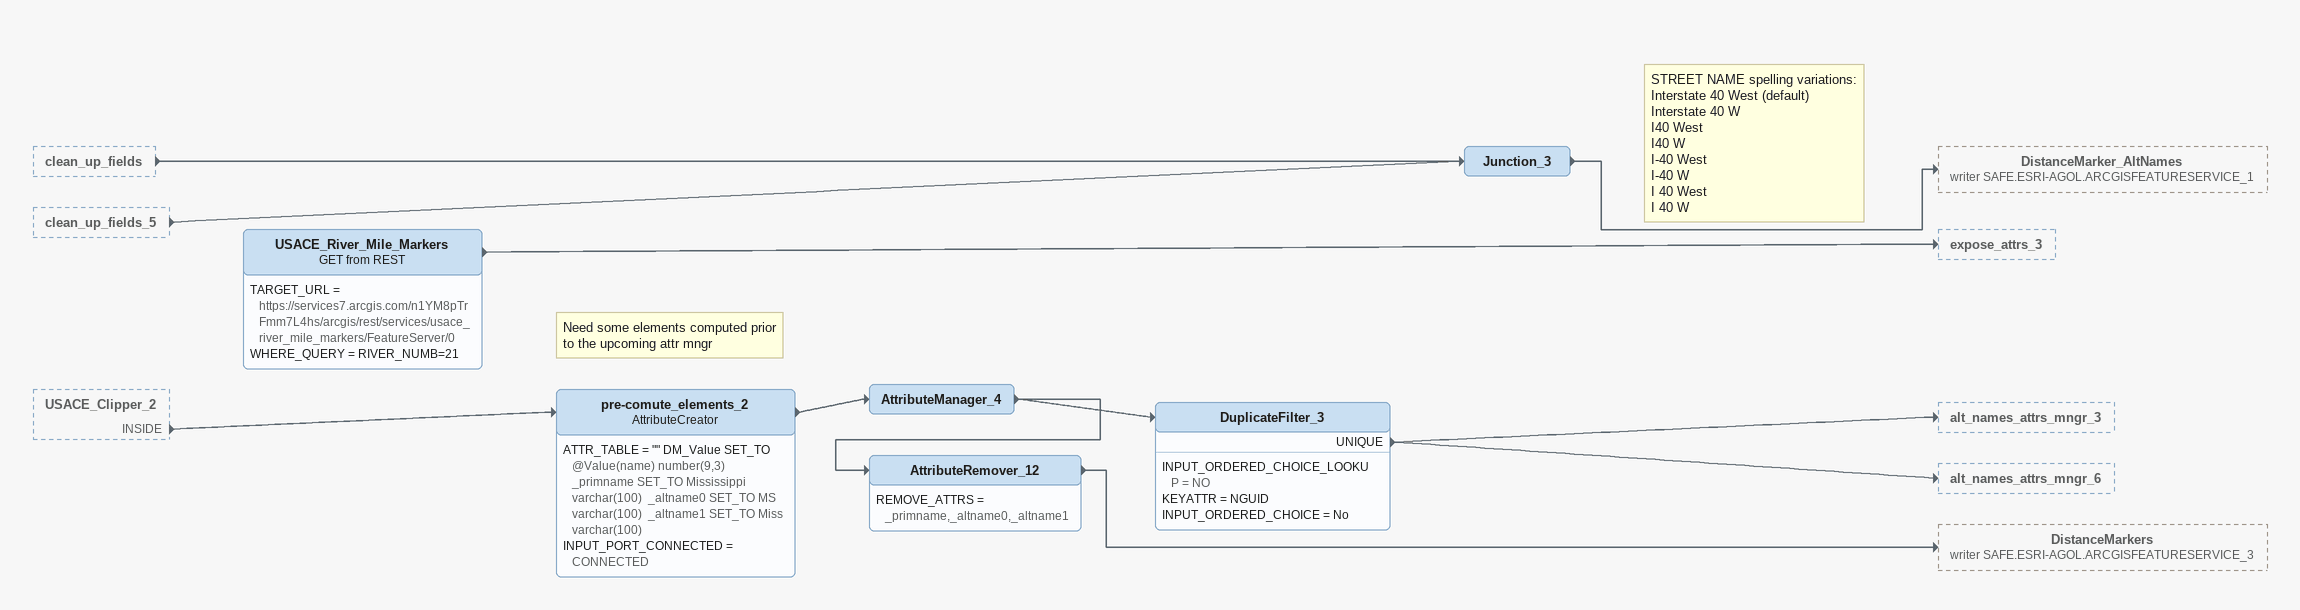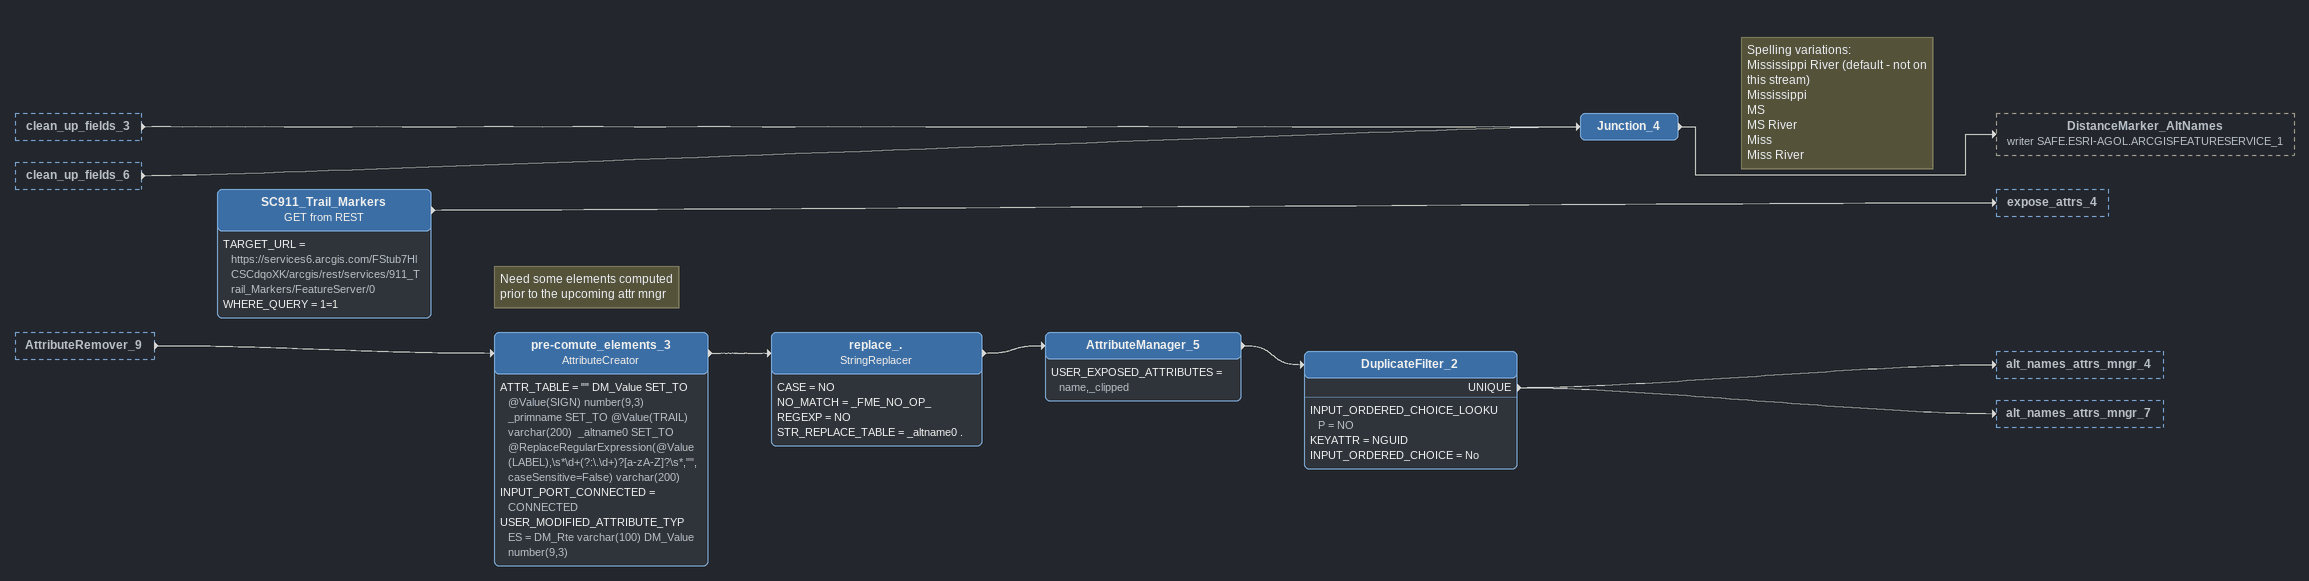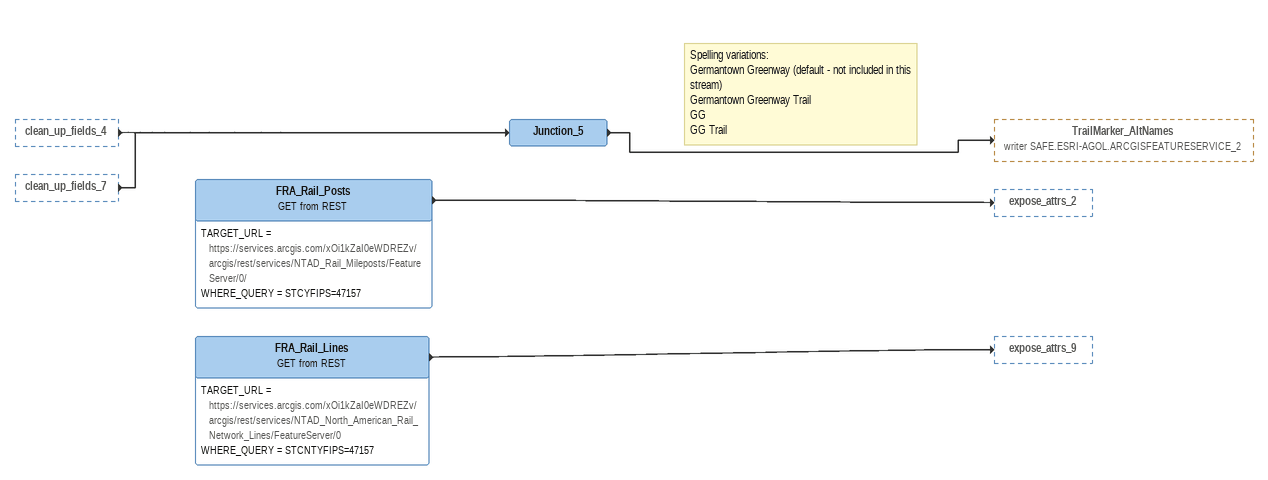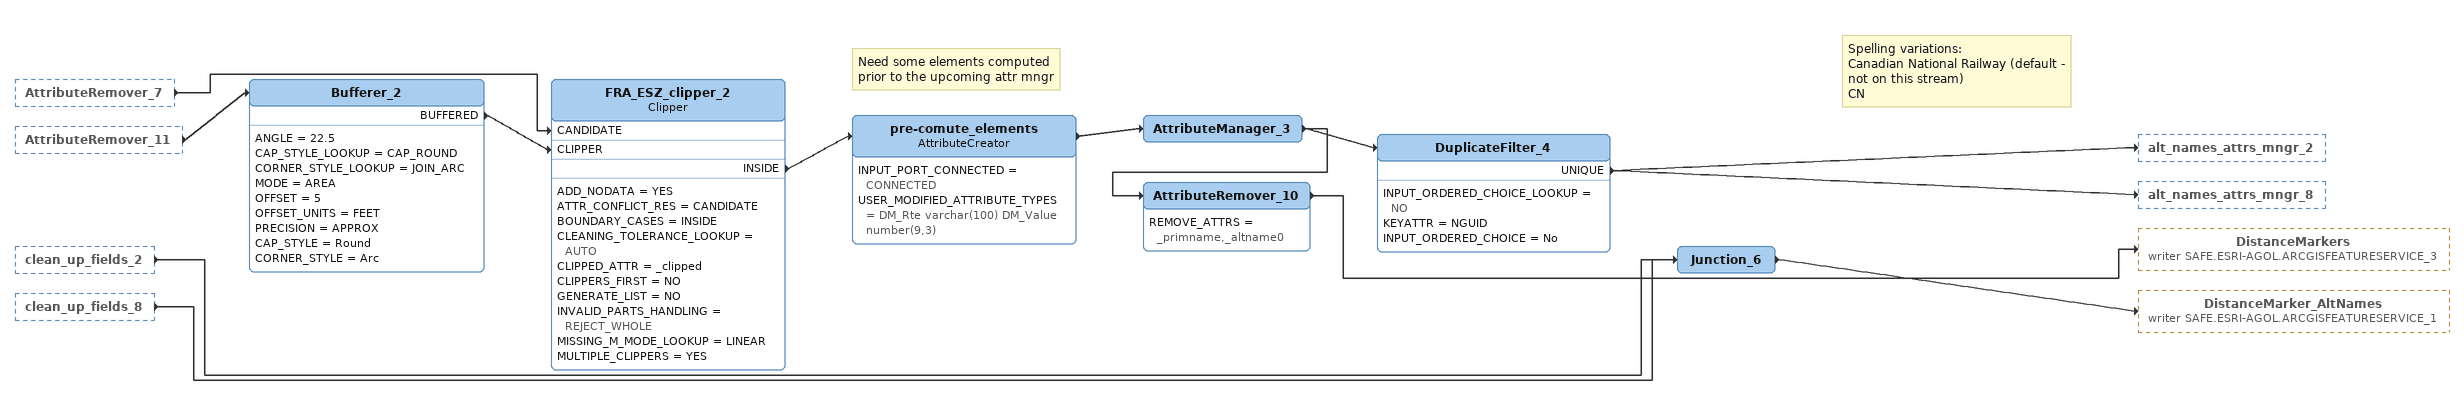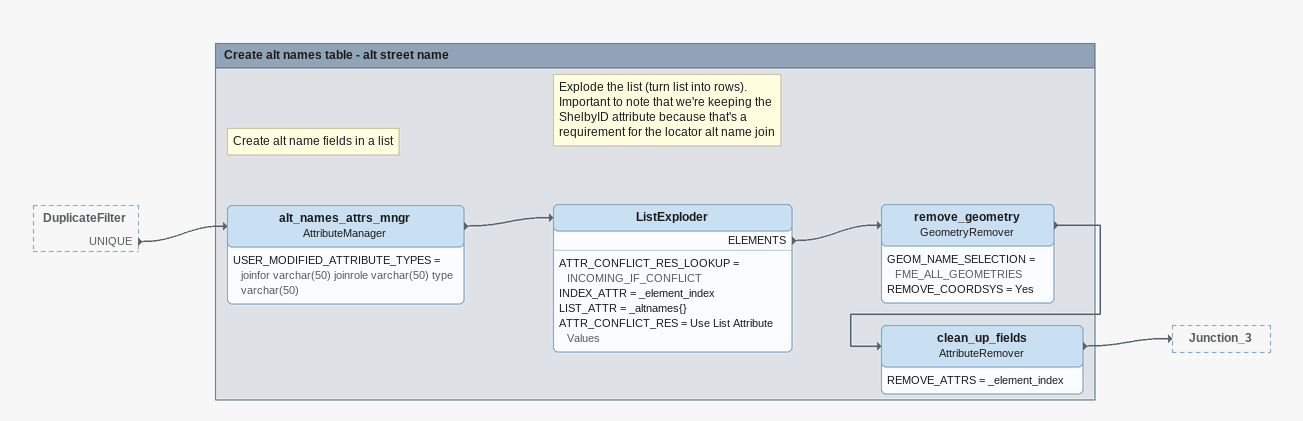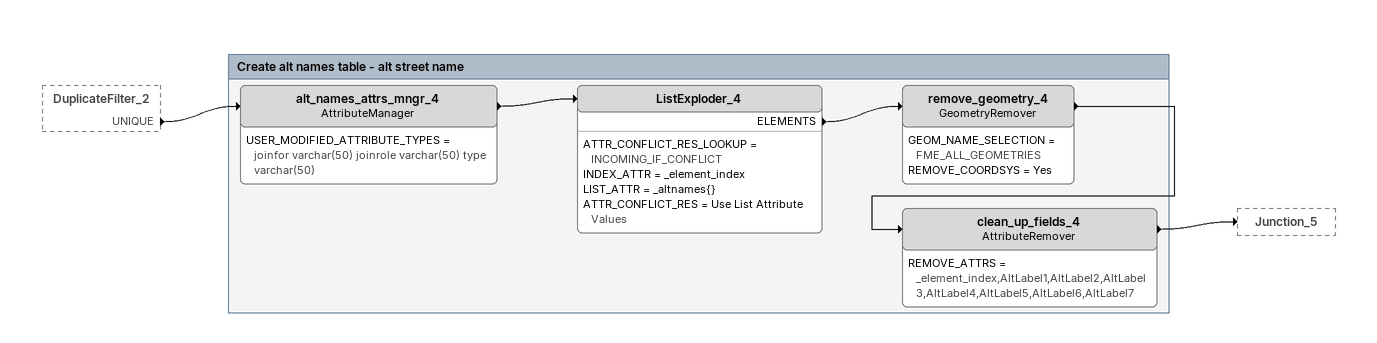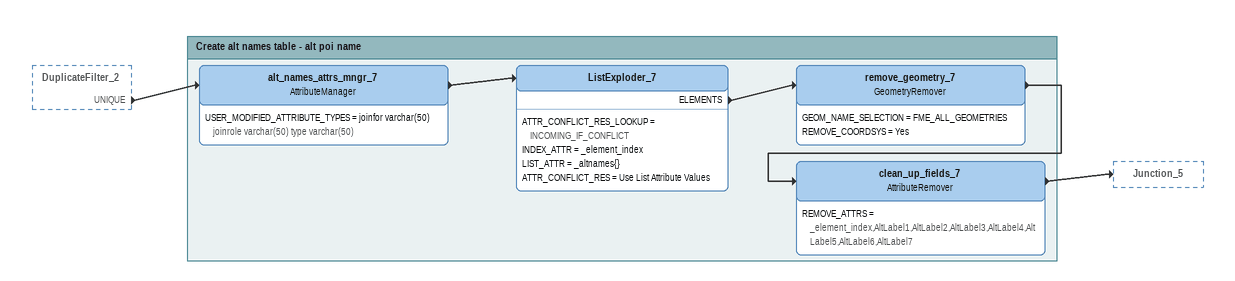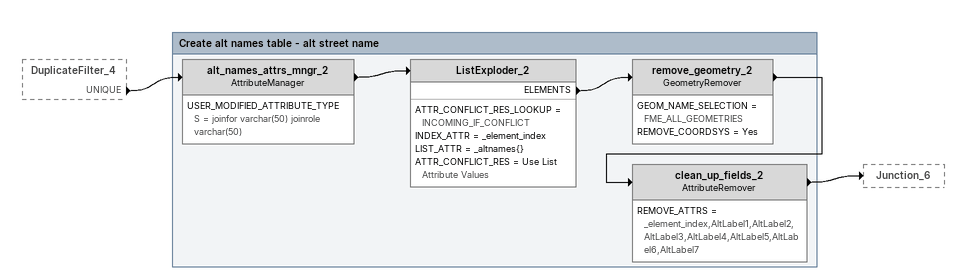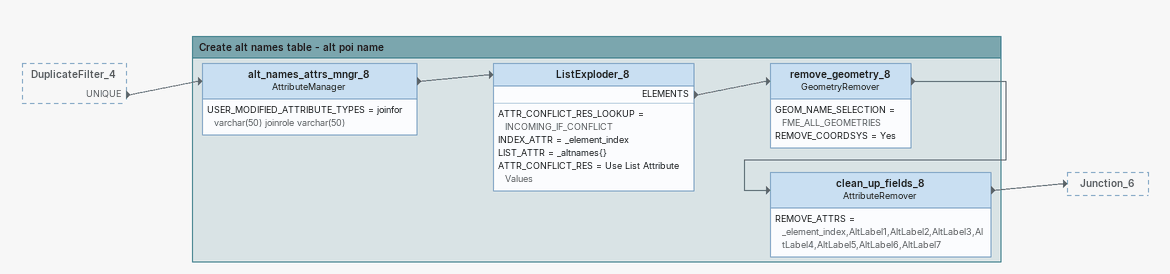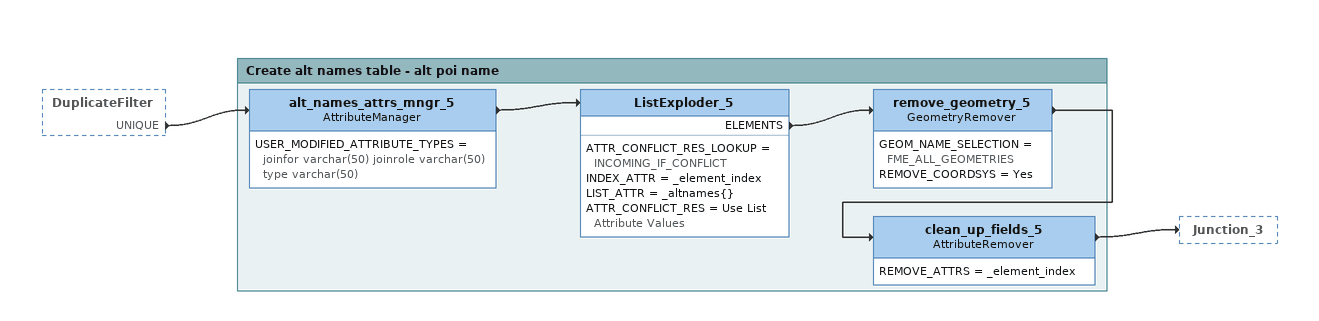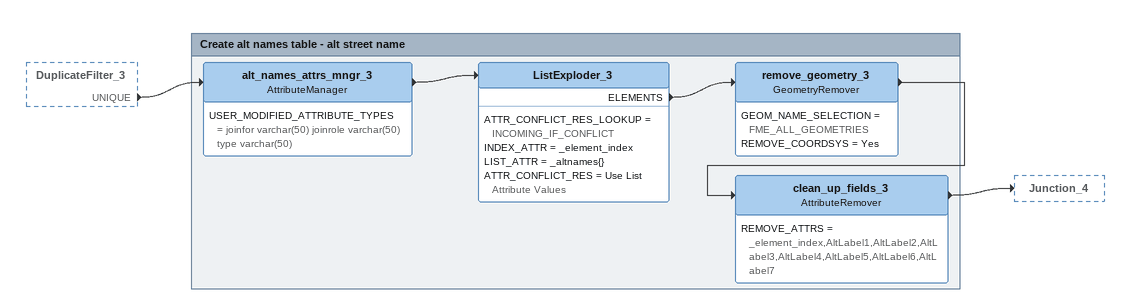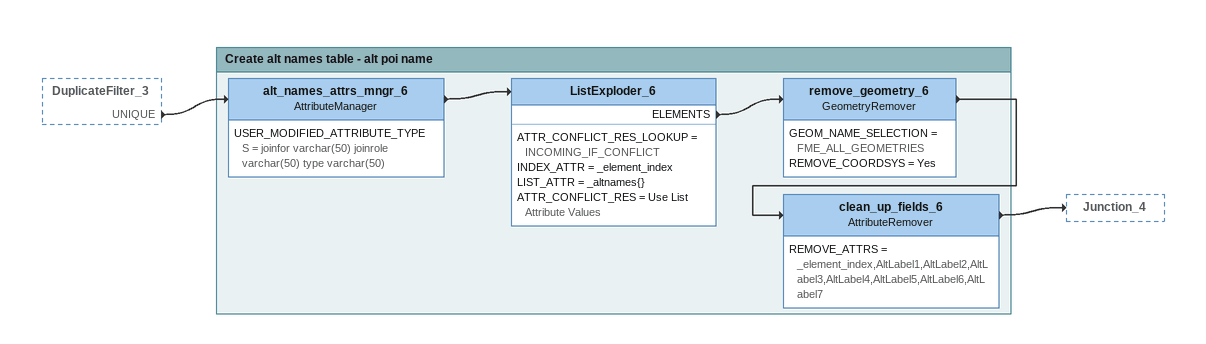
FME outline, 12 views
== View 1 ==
clean_up_fields [outside]
    -> Junction_3
clean_up_fields_5 [outside]
    -> Junction_3
USACE_Clipper_2 [outside]
    INSIDE -> pre-comute_elements_2
Note: STREET NAME spelling variations: / Interstate 40 West (default) / Interstate 40 W / I40 West / I40 W / I-40 West / I-40 W / I 40 West / I 40 W
Junction_3
    -> DistanceMarker_AltNames (writer SAFE.ESRI-AGOL.ARCGISFEATURESERVICE_1)
USACE_River_Mile_Markers: GET from REST
    TARGET_URL = https://services7.arcgis.com/n1YM8pTrFmm7L4hs/arcgis/rest/services/usace_river_mile_markers/FeatureServer/0
    WHERE_QUERY = RIVER_NUMB=21
    -> expose_attrs_3
Note: Need some elements computed prior to the upcoming attr mngr
pre-comute_elements_2: AttributeCreator
    ATTR_TABLE = "" DM_Value SET_TO @Value(name) number(9,3)  _primname SET_TO Mississippi varchar(100)  _altname0 SET_TO MS varchar(100)  _altname1 SET_TO Miss varchar(100)
    INPUT_PORT_CONNECTED = CONNECTED
    -> AttributeManager_4
AttributeManager_4
    -> DuplicateFilter_3
    -> AttributeRemover_12
DuplicateFilter_3
    INPUT_ORDERED_CHOICE_LOOKUP = NO
    KEYATTR = NGUID
    INPUT_ORDERED_CHOICE = No
    UNIQUE -> alt_names_attrs_mngr_3
    UNIQUE -> alt_names_attrs_mngr_6
AttributeRemover_12
    REMOVE_ATTRS = _primname,_altname0,_altname1
    -> DistanceMarkers (writer SAFE.ESRI-AGOL.ARCGISFEATURESERVICE_3)

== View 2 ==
clean_up_fields_3 [outside]
    -> Junction_4
clean_up_fields_6 [outside]
    -> Junction_4
AttributeRemover_9 [outside]
    -> pre-comute_elements_3
Note: Spelling variations: / Mississippi River (default - not on this stream) / Mississippi / MS / MS River / Miss / Miss River
Junction_4
    -> DistanceMarker_AltNames (writer SAFE.ESRI-AGOL.ARCGISFEATURESERVICE_1)
SC911_Trail_Markers: GET from REST
    TARGET_URL = https://services6.arcgis.com/FStub7HlCSCdqoXK/arcgis/rest/services/911_Trail_Markers/FeatureServer/0
    WHERE_QUERY = 1=1
    -> expose_attrs_4
Note: Need some elements computed prior to the upcoming attr mngr
pre-comute_elements_3: AttributeCreator
    ATTR_TABLE = "" DM_Value SET_TO @Value(SIGN) number(9,3)  _primname SET_TO @Value(TRAIL) varchar(200)  _altname0 SET_TO @ReplaceRegularExpression(@Value(LABEL),\s*\d+(?:\.\d+)?[a-zA-Z]?\s*,"",caseSensitive=False) varchar(200)
    INPUT_PORT_CONNECTED = CONNECTED
    USER_MODIFIED_ATTRIBUTE_TYPES = DM_Rte varchar(100) DM_Value number(9,3)
    -> replace_.
replace_.: StringReplacer
    CASE = NO
    NO_MATCH = _FME_NO_OP_
    REGEXP = NO
    STR_REPLACE_TABLE = _altname0 .
    -> AttributeManager_5
AttributeManager_5
    USER_EXPOSED_ATTRIBUTES = name,_clipped
    -> DuplicateFilter_2
DuplicateFilter_2
    INPUT_ORDERED_CHOICE_LOOKUP = NO
    KEYATTR = NGUID
    INPUT_ORDERED_CHOICE = No
    UNIQUE -> alt_names_attrs_mngr_4
    UNIQUE -> alt_names_attrs_mngr_7

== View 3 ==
clean_up_fields_4 [outside]
    -> Junction_5
clean_up_fields_7 [outside]
    -> Junction_5
Note: Spelling variations: / Germantown Greenway (default - not included in this stream) / Germantown Greenway Trail / GG / GG Trail
Junction_5
    -> TrailMarker_AltNames (writer SAFE.ESRI-AGOL.ARCGISFEATURESERVICE_2)
FRA_Rail_Posts: GET from REST
    TARGET_URL = https://services.arcgis.com/xOi1kZaI0eWDREZv/arcgis/rest/services/NTAD_Rail_Mileposts/FeatureServer/0/
    WHERE_QUERY = STCYFIPS=47157
    -> expose_attrs_2
FRA_Rail_Lines: GET from REST
    TARGET_URL = https://services.arcgis.com/xOi1kZaI0eWDREZv/arcgis/rest/services/NTAD_North_American_Rail_Network_Lines/FeatureServer/0
    WHERE_QUERY = STCNTYFIPS=47157
    -> expose_attrs_9

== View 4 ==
AttributeRemover_7 [outside]
    -> FRA_ESZ_clipper_2 [CANDIDATE]
AttributeRemover_11 [outside]
    -> Bufferer_2
clean_up_fields_2 [outside]
    -> Junction_6
clean_up_fields_8 [outside]
    -> Junction_6
Bufferer_2
    ANGLE = 22.5
    CAP_STYLE_LOOKUP = CAP_ROUND
    CORNER_STYLE_LOOKUP = JOIN_ARC
    MODE = AREA
    OFFSET = 5
    OFFSET_UNITS = FEET
    PRECISION = APPROX
    CAP_STYLE = Round
    CORNER_STYLE = Arc
    BUFFERED -> FRA_ESZ_clipper_2 [CLIPPER]
FRA_ESZ_clipper_2: Clipper
    ADD_NODATA = YES
    ATTR_CONFLICT_RES = CANDIDATE
    BOUNDARY_CASES = INSIDE
    CLEANING_TOLERANCE_LOOKUP = AUTO
    CLIPPED_ATTR = _clipped
    CLIPPERS_FIRST = NO
    GENERATE_LIST = NO
    INVALID_PARTS_HANDLING = REJECT_WHOLE
    MISSING_M_MODE_LOOKUP = LINEAR
    MULTIPLE_CLIPPERS = YES
    INSIDE -> pre-comute_elements
Note: Need some elements computed prior to the upcoming attr mngr
pre-comute_elements: AttributeCreator
    INPUT_PORT_CONNECTED = CONNECTED
    USER_MODIFIED_ATTRIBUTE_TYPES = DM_Rte varchar(100) DM_Value number(9,3)
    -> AttributeManager_3
AttributeManager_3
    -> DuplicateFilter_4
    -> AttributeRemover_10
DuplicateFilter_4
    INPUT_ORDERED_CHOICE_LOOKUP = NO
    KEYATTR = NGUID
    INPUT_ORDERED_CHOICE = No
    UNIQUE -> alt_names_attrs_mngr_2
    UNIQUE -> alt_names_attrs_mngr_8
Note: Spelling variations: / Canadian National Railway (default - not on this stream) / CN
Junction_6
    -> DistanceMarker_AltNames (writer SAFE.ESRI-AGOL.ARCGISFEATURESERVICE_1)
AttributeRemover_10
    REMOVE_ATTRS = _primname,_altname0
    -> DistanceMarkers (writer SAFE.ESRI-AGOL.ARCGISFEATURESERVICE_3)

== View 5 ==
DuplicateFilter [outside]
    UNIQUE -> alt_names_attrs_mngr

Bookmark: Create alt names table - alt street name
Note: Create alt name fields in a list
alt_names_attrs_mngr: AttributeManager
    USER_MODIFIED_ATTRIBUTE_TYPES = joinfor varchar(50) joinrole varchar(50) type varchar(50)
    -> ListExploder
Note: Explode the list (turn list into rows). Important to note that we're keeping the ShelbyID attribute because that's a requirement for the locator alt name join
ListExploder
    ATTR_CONFLICT_RES_LOOKUP = INCOMING_IF_CONFLICT
    INDEX_ATTR = _element_index
    LIST_ATTR = _altnames{}
    ATTR_CONFLICT_RES = Use List Attribute Values
    ELEMENTS -> remove_geometry
remove_geometry: GeometryRemover
    GEOM_NAME_SELECTION = FME_ALL_GEOMETRIES
    REMOVE_COORDSYS = Yes
    -> clean_up_fields
clean_up_fields: AttributeRemover
    REMOVE_ATTRS = _element_index
    -> Junction_3

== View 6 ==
DuplicateFilter_2 [outside]
    UNIQUE -> alt_names_attrs_mngr_4

Bookmark: Create alt names table - alt street name
alt_names_attrs_mngr_4: AttributeManager
    USER_MODIFIED_ATTRIBUTE_TYPES = joinfor varchar(50) joinrole varchar(50) type varchar(50)
    -> ListExploder_4
ListExploder_4
    ATTR_CONFLICT_RES_LOOKUP = INCOMING_IF_CONFLICT
    INDEX_ATTR = _element_index
    LIST_ATTR = _altnames{}
    ATTR_CONFLICT_RES = Use List Attribute Values
    ELEMENTS -> remove_geometry_4
remove_geometry_4: GeometryRemover
    GEOM_NAME_SELECTION = FME_ALL_GEOMETRIES
    REMOVE_COORDSYS = Yes
    -> clean_up_fields_4
clean_up_fields_4: AttributeRemover
    REMOVE_ATTRS = _element_index,AltLabel1,AltLabel2,AltLabel3,AltLabel4,AltLabel5,AltLabel6,AltLabel7
    -> Junction_5

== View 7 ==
DuplicateFilter_2 [outside]
    UNIQUE -> alt_names_attrs_mngr_7

Bookmark: Create alt names table - alt poi name
alt_names_attrs_mngr_7: AttributeManager
    USER_MODIFIED_ATTRIBUTE_TYPES = joinfor varchar(50) joinrole varchar(50) type varchar(50)
    -> ListExploder_7
ListExploder_7
    ATTR_CONFLICT_RES_LOOKUP = INCOMING_IF_CONFLICT
    INDEX_ATTR = _element_index
    LIST_ATTR = _altnames{}
    ATTR_CONFLICT_RES = Use List Attribute Values
    ELEMENTS -> remove_geometry_7
remove_geometry_7: GeometryRemover
    GEOM_NAME_SELECTION = FME_ALL_GEOMETRIES
    REMOVE_COORDSYS = Yes
    -> clean_up_fields_7
clean_up_fields_7: AttributeRemover
    REMOVE_ATTRS = _element_index,AltLabel1,AltLabel2,AltLabel3,AltLabel4,AltLabel5,AltLabel6,AltLabel7
    -> Junction_5

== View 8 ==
DuplicateFilter_4 [outside]
    UNIQUE -> alt_names_attrs_mngr_2

Bookmark: Create alt names table - alt street name
alt_names_attrs_mngr_2: AttributeManager
    USER_MODIFIED_ATTRIBUTE_TYPES = joinfor varchar(50) joinrole varchar(50)
    -> ListExploder_2
ListExploder_2
    ATTR_CONFLICT_RES_LOOKUP = INCOMING_IF_CONFLICT
    INDEX_ATTR = _element_index
    LIST_ATTR = _altnames{}
    ATTR_CONFLICT_RES = Use List Attribute Values
    ELEMENTS -> remove_geometry_2
remove_geometry_2: GeometryRemover
    GEOM_NAME_SELECTION = FME_ALL_GEOMETRIES
    REMOVE_COORDSYS = Yes
    -> clean_up_fields_2
clean_up_fields_2: AttributeRemover
    REMOVE_ATTRS = _element_index,AltLabel1,AltLabel2,AltLabel3,AltLabel4,AltLabel5,AltLabel6,AltLabel7
    -> Junction_6

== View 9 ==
DuplicateFilter_4 [outside]
    UNIQUE -> alt_names_attrs_mngr_8

Bookmark: Create alt names table - alt poi name
alt_names_attrs_mngr_8: AttributeManager
    USER_MODIFIED_ATTRIBUTE_TYPES = joinfor varchar(50) joinrole varchar(50)
    -> ListExploder_8
ListExploder_8
    ATTR_CONFLICT_RES_LOOKUP = INCOMING_IF_CONFLICT
    INDEX_ATTR = _element_index
    LIST_ATTR = _altnames{}
    ATTR_CONFLICT_RES = Use List Attribute Values
    ELEMENTS -> remove_geometry_8
remove_geometry_8: GeometryRemover
    GEOM_NAME_SELECTION = FME_ALL_GEOMETRIES
    REMOVE_COORDSYS = Yes
    -> clean_up_fields_8
clean_up_fields_8: AttributeRemover
    REMOVE_ATTRS = _element_index,AltLabel1,AltLabel2,AltLabel3,AltLabel4,AltLabel5,AltLabel6,AltLabel7
    -> Junction_6

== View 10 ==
DuplicateFilter [outside]
    UNIQUE -> alt_names_attrs_mngr_5

Bookmark: Create alt names table - alt poi name
alt_names_attrs_mngr_5: AttributeManager
    USER_MODIFIED_ATTRIBUTE_TYPES = joinfor varchar(50) joinrole varchar(50) type varchar(50)
    -> ListExploder_5
ListExploder_5
    ATTR_CONFLICT_RES_LOOKUP = INCOMING_IF_CONFLICT
    INDEX_ATTR = _element_index
    LIST_ATTR = _altnames{}
    ATTR_CONFLICT_RES = Use List Attribute Values
    ELEMENTS -> remove_geometry_5
remove_geometry_5: GeometryRemover
    GEOM_NAME_SELECTION = FME_ALL_GEOMETRIES
    REMOVE_COORDSYS = Yes
    -> clean_up_fields_5
clean_up_fields_5: AttributeRemover
    REMOVE_ATTRS = _element_index
    -> Junction_3

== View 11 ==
DuplicateFilter_3 [outside]
    UNIQUE -> alt_names_attrs_mngr_3

Bookmark: Create alt names table - alt street name
alt_names_attrs_mngr_3: AttributeManager
    USER_MODIFIED_ATTRIBUTE_TYPES = joinfor varchar(50) joinrole varchar(50) type varchar(50)
    -> ListExploder_3
ListExploder_3
    ATTR_CONFLICT_RES_LOOKUP = INCOMING_IF_CONFLICT
    INDEX_ATTR = _element_index
    LIST_ATTR = _altnames{}
    ATTR_CONFLICT_RES = Use List Attribute Values
    ELEMENTS -> remove_geometry_3
remove_geometry_3: GeometryRemover
    GEOM_NAME_SELECTION = FME_ALL_GEOMETRIES
    REMOVE_COORDSYS = Yes
    -> clean_up_fields_3
clean_up_fields_3: AttributeRemover
    REMOVE_ATTRS = _element_index,AltLabel1,AltLabel2,AltLabel3,AltLabel4,AltLabel5,AltLabel6,AltLabel7
    -> Junction_4

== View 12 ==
DuplicateFilter_3 [outside]
    UNIQUE -> alt_names_attrs_mngr_6

Bookmark: Create alt names table - alt poi name
alt_names_attrs_mngr_6: AttributeManager
    USER_MODIFIED_ATTRIBUTE_TYPES = joinfor varchar(50) joinrole varchar(50) type varchar(50)
    -> ListExploder_6
ListExploder_6
    ATTR_CONFLICT_RES_LOOKUP = INCOMING_IF_CONFLICT
    INDEX_ATTR = _element_index
    LIST_ATTR = _altnames{}
    ATTR_CONFLICT_RES = Use List Attribute Values
    ELEMENTS -> remove_geometry_6
remove_geometry_6: GeometryRemover
    GEOM_NAME_SELECTION = FME_ALL_GEOMETRIES
    REMOVE_COORDSYS = Yes
    -> clean_up_fields_6
clean_up_fields_6: AttributeRemover
    REMOVE_ATTRS = _element_index,AltLabel1,AltLabel2,AltLabel3,AltLabel4,AltLabel5,AltLabel6,AltLabel7
    -> Junction_4
